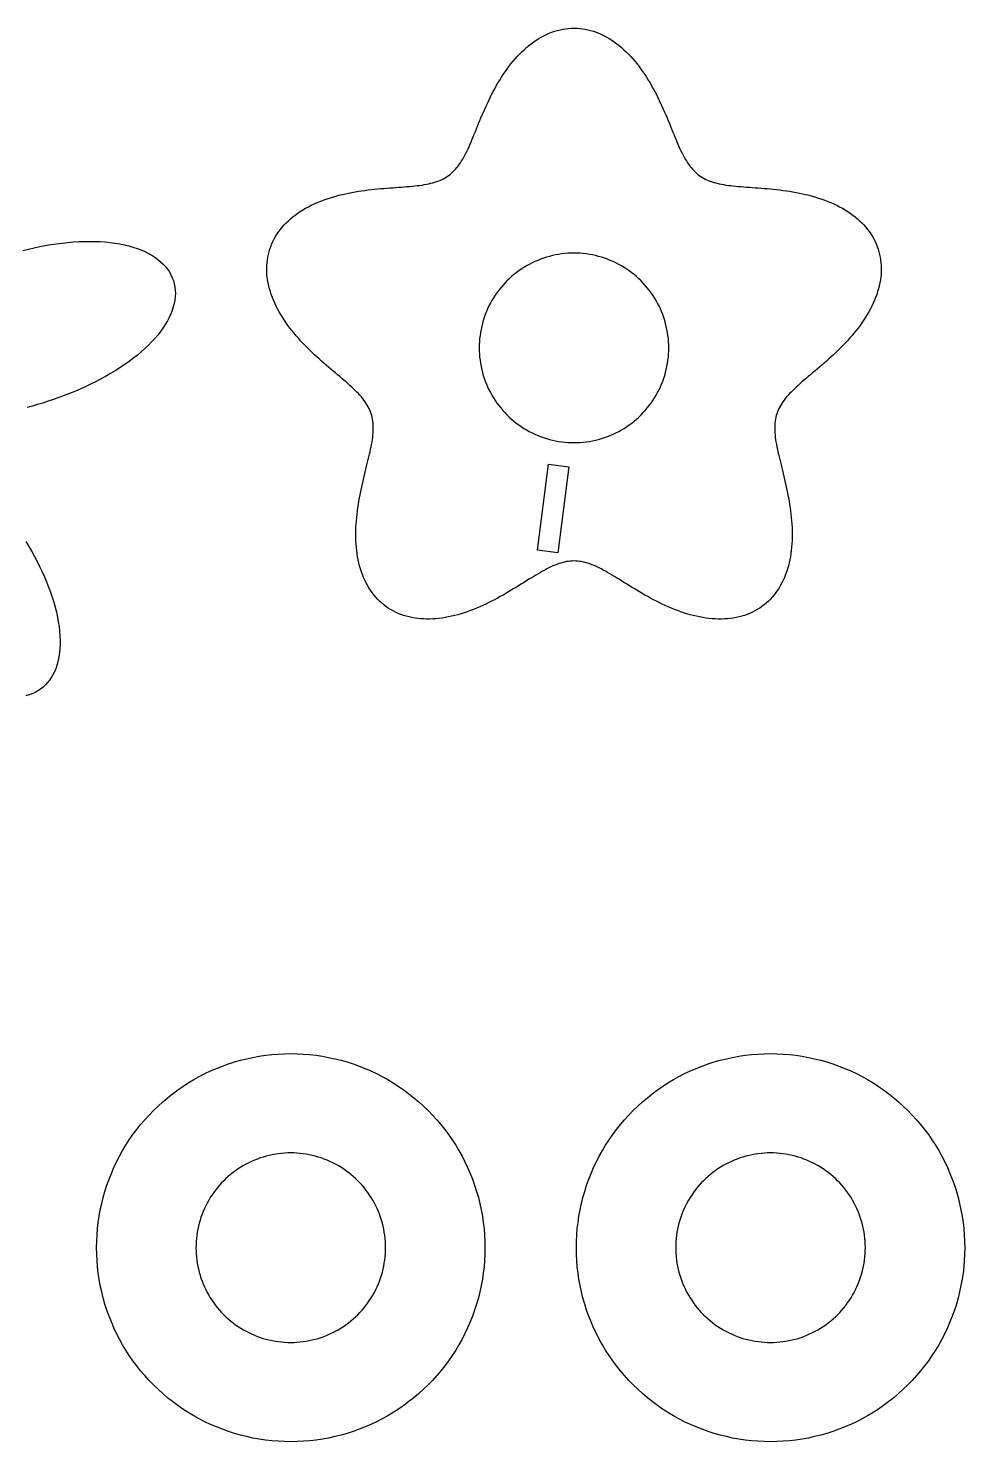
# Model space of a CAD drawing. Header units: millimetres. Extents: x 0 to 479, y 10 to 280.
# Drawn here: x 144 to 185, y 9.6 to 71.5 of the extents above; entities that cross this region are included whole.
import ezdxf

# ---------------------------------------------------------------- set-up
doc = ezdxf.new("R2010")
doc.units = ezdxf.units.MM
doc.layers.add('CUT', color=1, linetype='Continuous')
doc.layers.add('ENGRAVE', color=7, linetype='Continuous')

msp = doc.modelspace()

# ---------------------------------------------------------------- linework, layer by layer
at = {"layer": 'CUT'}
for points in [[(179.462, 57.443), (179.359, 57.343), (179.256, 57.246), (179.152, 57.151), (179.048, 57.057), (178.945, 56.965), (178.842, 56.874), (178.739, 56.785), (178.638, 56.698), (178.537, 56.613), (178.438, 56.529), (178.34, 56.446), (178.243, 56.365), (178.149, 56.285), (178.056, 56.206), (177.965, 56.129), (177.877, 56.052), (177.791, 55.977), (177.707, 55.902), (177.626, 55.828), (177.548, 55.755), (177.473, 55.682), (177.401, 55.61), (177.333, 55.538), (177.267, 55.466), (177.204, 55.395), (177.146, 55.323), (177.09, 55.252), (177.038, 55.18), (176.989, 55.107), (176.945, 55.035), (176.903, 54.961), (176.865, 54.887), (176.831, 54.812), (176.801, 54.736), (176.774, 54.659), (176.75, 54.581), (176.731, 54.502), (176.714, 54.421), (176.701, 54.339), (176.691, 54.256), (176.685, 54.17), (176.682, 54.083), (176.682, 53.994), (176.684, 53.904), (176.69, 53.811), (176.698, 53.717), (176.709, 53.62), (176.723, 53.522), (176.739, 53.421), (176.757, 53.318), (176.777, 53.213), (176.799, 53.105), (176.822, 52.996), (176.848, 52.884), (176.874, 52.77), (176.902, 52.654), (176.931, 52.536), (176.96, 52.416), (176.991, 52.294), (177.021, 52.169), (177.052, 52.043), (177.083, 51.914), (177.114, 51.784), (177.145, 51.652), (177.175, 51.518), (177.205, 51.383), (177.234, 51.246), (177.261, 51.108), (177.288, 50.968), (177.313, 50.828), (177.336, 50.686), (177.357, 50.543), (177.377, 50.4), (177.395, 50.256), (177.41, 50.111), (177.423, 49.966), (177.433, 49.821), (177.441, 49.676), (177.446, 49.531), (177.448, 49.387), (177.447, 49.243), (177.442, 49.099), (177.434, 48.956), (177.423, 48.815), (177.409, 48.674), (177.39, 48.535), (177.369, 48.397), (177.343, 48.261), (177.314, 48.127), (177.28, 47.995), (177.243, 47.865), (177.202, 47.738), (177.158, 47.613), (177.109, 47.491), (177.056, 47.372), (176.999, 47.256), (176.939, 47.143), (176.874, 47.033), (176.806, 46.927), (176.734, 46.824), (176.658, 46.725), (176.578, 46.63), (176.495, 46.539), (176.408, 46.452), (176.317, 46.37), (176.224, 46.291), (176.126, 46.217), (176.026, 46.148), (175.922, 46.083), (175.816, 46.022), (175.706, 45.966), (175.594, 45.915), (175.479, 45.869), (175.362, 45.827), (175.242, 45.79), (175.12, 45.758), (174.995, 45.731), (174.869, 45.708), (174.741, 45.69), (174.611, 45.677), (174.48, 45.668), (174.347, 45.664), (174.214, 45.664), (174.079, 45.669), (173.943, 45.678), (173.806, 45.692), (173.669, 45.71), (173.531, 45.731), (173.394, 45.757), (173.255, 45.786), (173.117, 45.82), (172.979, 45.856), (172.841, 45.897), (172.704, 45.94), (172.567, 45.986), (172.43, 46.036), (172.295, 46.088), (172.16, 46.143), (172.026, 46.2), (171.893, 46.259), (171.762, 46.32), (171.632, 46.383), (171.503, 46.448), (171.375, 46.514), (171.249, 46.581), (171.124, 46.649), (171.001, 46.718), (170.88, 46.788), (170.761, 46.858), (170.643, 46.928), (170.527, 46.998), (170.412, 47.067), (170.3, 47.137), (170.189, 47.205), (170.08, 47.273), (169.973, 47.34), (169.868, 47.405), (169.765, 47.469), (169.663, 47.531), (169.563, 47.592), (169.464, 47.65), (169.368, 47.706), (169.272, 47.76), (169.179, 47.812), (169.086, 47.861), (168.995, 47.907), (168.906, 47.95), (168.817, 47.991), (168.73, 48.028), (168.644, 48.062), (168.558, 48.093), (168.474, 48.12), (168.39, 48.144), (168.307, 48.164), (168.224, 48.18), (168.142, 48.193), (168.06, 48.203), (167.979, 48.208), (167.897, 48.21), (167.816, 48.208), (167.734, 48.203), (167.653, 48.193), (167.57, 48.18), (167.488, 48.164), (167.405, 48.144), (167.321, 48.12), (167.236, 48.093), (167.151, 48.062), (167.065, 48.028), (166.978, 47.991), (166.889, 47.95), (166.799, 47.907), (166.708, 47.861), (166.616, 47.812), (166.522, 47.76), (166.427, 47.706), (166.33, 47.65), (166.232, 47.592), (166.132, 47.531), (166.03, 47.469), (165.927, 47.405), (165.821, 47.34), (165.714, 47.273), (165.605, 47.205), (165.495, 47.137), (165.382, 47.067), (165.268, 46.998), (165.152, 46.928), (165.034, 46.858), (164.915, 46.788), (164.793, 46.718), (164.67, 46.649), (164.546, 46.581), (164.42, 46.514), (164.292, 46.448), (164.163, 46.383), (164.033, 46.32), (163.901, 46.259), (163.769, 46.2), (163.635, 46.143), (163.5, 46.088), (163.364, 46.036), (163.228, 45.986), (163.091, 45.94), (162.954, 45.897), (162.816, 45.856), (162.678, 45.82), (162.539, 45.786), (162.401, 45.757), (162.263, 45.731), (162.126, 45.71), (161.988, 45.692), (161.852, 45.678), (161.716, 45.669), (161.581, 45.664), (161.447, 45.664), (161.315, 45.668), (161.183, 45.677), (161.054, 45.69), (160.926, 45.708), (160.799, 45.731), (160.675, 45.758), (160.553, 45.79), (160.433, 45.827), (160.316, 45.869), (160.201, 45.915), (160.088, 45.966), (159.979, 46.022), (159.872, 46.083), (159.769, 46.148), (159.668, 46.217), (159.571, 46.291), (159.477, 46.37), (159.387, 46.452), (159.3, 46.539), (159.217, 46.63), (159.137, 46.725), (159.061, 46.824), (158.989, 46.927), (158.92, 47.033), (158.856, 47.143), (158.795, 47.256), (158.739, 47.372), (158.686, 47.491), (158.637, 47.613), (158.592, 47.738), (158.551, 47.865), (158.514, 47.995), (158.481, 48.127), (158.452, 48.261), (158.426, 48.397), (158.404, 48.535), (158.386, 48.674), (158.371, 48.815), (158.36, 48.956), (158.353, 49.099), (158.348, 49.243), (158.347, 49.387), (158.349, 49.531), (158.354, 49.676), (158.361, 49.821), (158.372, 49.966), (158.385, 50.111), (158.4, 50.256), (158.418, 50.4), (158.437, 50.543), (158.459, 50.686), (158.482, 50.828), (158.507, 50.968), (158.534, 51.108), (158.561, 51.246), (158.59, 51.383), (158.619, 51.518), (158.65, 51.652), (158.68, 51.784), (158.711, 51.914), (158.742, 52.043), (158.773, 52.169), (158.804, 52.294), (158.834, 52.416), (158.864, 52.536), (158.893, 52.654), (158.921, 52.77), (158.947, 52.884), (158.972, 52.996), (158.996, 53.105), (159.018, 53.213), (159.038, 53.318), (159.056, 53.421), (159.072, 53.522), (159.085, 53.62), (159.096, 53.717), (159.105, 53.811), (159.11, 53.904), (159.113, 53.994), (159.113, 54.083), (159.11, 54.17), (159.103, 54.256), (159.094, 54.339), (159.081, 54.421), (159.064, 54.502), (159.044, 54.581), (159.021, 54.659), (158.994, 54.736), (158.963, 54.812), (158.929, 54.887), (158.891, 54.961), (158.85, 55.035), (158.805, 55.107), (158.757, 55.18), (158.705, 55.252), (158.649, 55.323), (158.59, 55.395), (158.528, 55.466), (158.462, 55.538), (158.393, 55.61), (158.321, 55.682), (158.246, 55.755), (158.168, 55.828), (158.087, 55.902), (158.004, 55.977), (157.918, 56.052), (157.829, 56.129), (157.739, 56.206), (157.646, 56.285), (157.551, 56.365), (157.455, 56.446), (157.357, 56.529), (157.257, 56.613), (157.157, 56.698), (157.055, 56.785), (156.953, 56.874), (156.85, 56.965), (156.746, 57.057), (156.643, 57.151), (156.539, 57.246), (156.436, 57.343), (156.333, 57.443), (156.231, 57.544), (156.129, 57.646), (156.029, 57.751), (155.93, 57.857), (155.833, 57.965), (155.737, 58.074), (155.644, 58.186), (155.552, 58.299), (155.463, 58.413), (155.376, 58.529), (155.293, 58.646), (155.212, 58.765), (155.134, 58.885), (155.06, 59.006), (154.989, 59.128), (154.922, 59.252), (154.859, 59.376), (154.8, 59.501), (154.745, 59.627), (154.694, 59.753), (154.648, 59.88), (154.606, 60.007), (154.569, 60.134), (154.536, 60.262), (154.509, 60.389), (154.487, 60.517), (154.469, 60.644), (154.457, 60.77), (154.45, 60.896), (154.448, 61.022), (154.451, 61.146), (154.46, 61.27), (154.474, 61.393), (154.493, 61.514), (154.518, 61.634), (154.547, 61.753), (154.583, 61.87), (154.623, 61.985), (154.668, 62.099), (154.719, 62.21), (154.775, 62.32), (154.836, 62.427), (154.901, 62.532), (154.972, 62.635), (155.047, 62.735), (155.127, 62.833), (155.212, 62.928), (155.3, 63.021), (155.393, 63.111), (155.49, 63.198), (155.591, 63.282), (155.696, 63.363), (155.805, 63.441), (155.917, 63.517), (156.032, 63.589), (156.151, 63.658), (156.272, 63.725), (156.396, 63.788), (156.523, 63.848), (156.652, 63.906), (156.783, 63.96), (156.917, 64.012), (157.052, 64.06), (157.189, 64.106), (157.327, 64.149), (157.466, 64.189), (157.606, 64.227), (157.748, 64.262), (157.889, 64.294), (158.032, 64.324), (158.174, 64.352), (158.316, 64.377), (158.459, 64.401), (158.601, 64.423), (158.742, 64.442), (158.883, 64.46), (159.023, 64.477), (159.162, 64.492), (159.3, 64.506), (159.436, 64.518), (159.572, 64.53), (159.705, 64.541), (159.837, 64.551), (159.966, 64.56), (160.094, 64.569), (160.22, 64.578), (160.344, 64.587), (160.465, 64.597), (160.584, 64.606), (160.7, 64.616), (160.814, 64.626), (160.926, 64.638), (161.035, 64.65), (161.141, 64.663), (161.244, 64.678), (161.345, 64.694), (161.443, 64.712), (161.538, 64.731), (161.631, 64.752), (161.72, 64.776), (161.808, 64.801), (161.892, 64.829), (161.974, 64.859), (162.053, 64.891), (162.129, 64.926), (162.203, 64.964), (162.275, 65.005), (162.344, 65.048), (162.411, 65.094), (162.476, 65.144), (162.539, 65.196), (162.6, 65.252), (162.658, 65.311), (162.715, 65.373), (162.771, 65.438), (162.825, 65.506), (162.877, 65.578), (162.928, 65.653), (162.978, 65.731), (163.027, 65.813), (163.074, 65.897), (163.121, 65.985), (163.168, 66.076), (163.214, 66.17), (163.259, 66.266), (163.305, 66.366), (163.35, 66.469), (163.395, 66.574), (163.441, 66.681), (163.486, 66.792), (163.532, 66.904), (163.579, 67.019), (163.627, 67.136), (163.675, 67.255), (163.724, 67.375), (163.774, 67.497), (163.826, 67.621), (163.879, 67.746), (163.933, 67.871), (163.988, 67.998), (164.046, 68.126), (164.105, 68.254), (164.165, 68.382), (164.228, 68.511), (164.292, 68.639), (164.359, 68.767), (164.427, 68.895), (164.497, 69.022), (164.57, 69.148), (164.645, 69.273), (164.721, 69.396), (164.801, 69.518), (164.882, 69.638), (164.965, 69.756), (165.051, 69.872), (165.139, 69.986), (165.229, 70.096), (165.321, 70.205), (165.416, 70.31), (165.512, 70.411), (165.611, 70.51), (165.712, 70.605), (165.814, 70.696), (165.919, 70.783), (166.025, 70.867), (166.133, 70.946), (166.243, 71.02), (166.354, 71.09), (166.467, 71.156), (166.581, 71.217), (166.696, 71.272), (166.813, 71.323), (166.931, 71.369), (167.049, 71.41), (167.169, 71.445), (167.289, 71.475), (167.41, 71.5), (167.531, 71.519), (167.653, 71.533), (167.775, 71.541), (167.897, 71.544), (168.019, 71.541), (168.142, 71.533), (168.263, 71.519), (168.385, 71.5), (168.506, 71.475), (168.626, 71.445), (168.745, 71.41), (168.864, 71.369), (168.982, 71.323), (169.098, 71.272), (169.214, 71.217), (169.328, 71.156), (169.441, 71.09), (169.552, 71.02), (169.662, 70.946), (169.77, 70.867), (169.876, 70.783), (169.981, 70.696), (170.083, 70.605), (170.184, 70.51), (170.282, 70.411), (170.379, 70.31), (170.473, 70.205), (170.566, 70.096), (170.656, 69.986), (170.744, 69.872), (170.829, 69.756), (170.913, 69.638), (170.994, 69.518), (171.073, 69.396), (171.15, 69.273), (171.225, 69.148), (171.297, 69.022), (171.368, 68.895), (171.436, 68.767), (171.503, 68.639), (171.567, 68.511), (171.629, 68.382), (171.69, 68.254), (171.749, 68.126), (171.806, 67.998), (171.862, 67.871), (171.916, 67.746), (171.969, 67.621), (172.02, 67.497), (172.071, 67.375), (172.12, 67.255), (172.168, 67.136), (172.216, 67.019), (172.262, 66.904), (172.308, 66.792), (172.354, 66.681), (172.4, 66.574), (172.445, 66.469), (172.49, 66.366), (172.535, 66.266), (172.581, 66.17), (172.627, 66.076), (172.673, 65.985), (172.72, 65.897), (172.768, 65.813), (172.817, 65.731), (172.867, 65.653), (172.918, 65.578), (172.97, 65.506), (173.024, 65.438), (173.079, 65.373), (173.136, 65.311), (173.195, 65.252), (173.256, 65.196), (173.319, 65.144), (173.383, 65.094), (173.45, 65.048), (173.52, 65.005), (173.591, 64.964), (173.665, 64.926), (173.742, 64.891), (173.821, 64.859), (173.903, 64.829), (173.987, 64.801), (174.074, 64.776), (174.164, 64.752), (174.256, 64.731), (174.352, 64.712), (174.45, 64.694), (174.55, 64.678), (174.654, 64.663), (174.76, 64.65), (174.869, 64.638), (174.98, 64.626), (175.094, 64.616), (175.211, 64.606), (175.33, 64.597), (175.451, 64.587), (175.575, 64.578), (175.7, 64.569), (175.828, 64.56), (175.958, 64.551), (176.09, 64.541), (176.223, 64.53), (176.358, 64.518), (176.495, 64.506), (176.633, 64.492), (176.772, 64.477), (176.912, 64.46), (177.052, 64.442), (177.194, 64.423), (177.336, 64.401), (177.478, 64.377), (177.621, 64.352), (177.763, 64.324), (177.905, 64.294), (178.047, 64.262), (178.188, 64.227), (178.329, 64.189), (178.468, 64.149), (178.606, 64.106), (178.743, 64.06), (178.878, 64.012), (179.011, 63.96), (179.143, 63.906), (179.272, 63.848), (179.399, 63.788), (179.523, 63.725), (179.644, 63.658), (179.763, 63.589), (179.878, 63.517), (179.99, 63.441), (180.098, 63.363), (180.203, 63.282), (180.304, 63.198), (180.401, 63.111), (180.494, 63.021), (180.583, 62.928), (180.668, 62.833), (180.747, 62.735), (180.823, 62.635), (180.893, 62.532), (180.959, 62.427), (181.02, 62.32), (181.076, 62.21), (181.126, 62.099), (181.172, 61.985), (181.212, 61.87), (181.247, 61.753), (181.277, 61.634), (181.302, 61.514), (181.321, 61.393), (181.335, 61.27), (181.344, 61.146), (181.347, 61.022), (181.345, 60.896), (181.338, 60.77), (181.326, 60.644), (181.308, 60.517), (181.286, 60.389), (181.258, 60.262), (181.226, 60.134), (181.189, 60.007), (181.147, 59.88), (181.101, 59.753), (181.05, 59.627), (180.995, 59.501), (180.936, 59.376), (180.872, 59.252), (180.805, 59.128), (180.735, 59.006), (180.66, 58.885), (180.583, 58.765), (180.502, 58.646), (180.418, 58.529), (180.332, 58.413), (180.243, 58.299), (180.151, 58.186), (180.057, 58.074), (179.962, 57.965), (179.864, 57.857), (179.766, 57.751), (179.665, 57.646), (179.564, 57.544), (179.462, 57.443)], [(172.045, 57.679), (172.038, 57.815), (172.027, 57.95), (172.012, 58.085), (171.992, 58.22), (171.968, 58.353), (171.939, 58.486), (171.906, 58.618), (171.869, 58.748), (171.827, 58.877), (171.781, 59.005), (171.731, 59.132), (171.677, 59.256), (171.619, 59.379), (171.557, 59.5), (171.491, 59.619), (171.422, 59.735), (171.348, 59.849), (171.271, 59.961), (171.19, 60.07), (171.105, 60.176), (171.017, 60.28), (170.926, 60.38), (170.832, 60.478), (170.734, 60.572), (170.634, 60.664), (170.53, 60.752), (170.424, 60.836), (170.315, 60.917), (170.203, 60.994), (170.089, 61.068), (169.972, 61.138), (169.854, 61.203), (169.733, 61.266), (169.61, 61.324), (169.485, 61.378), (169.359, 61.428), (169.231, 61.473), (169.102, 61.515), (168.971, 61.552), (168.84, 61.585), (168.707, 61.614), (168.573, 61.638), (168.439, 61.658), (168.304, 61.674), (168.169, 61.685), (168.033, 61.691), (167.897, 61.694), (167.762, 61.691), (167.626, 61.685), (167.491, 61.674), (167.356, 61.658), (167.221, 61.638), (167.088, 61.614), (166.955, 61.585), (166.823, 61.552), (166.693, 61.515), (166.563, 61.473), (166.436, 61.428), (166.309, 61.378), (166.185, 61.324), (166.062, 61.266), (165.941, 61.203), (165.822, 61.138), (165.706, 61.068), (165.592, 60.994), (165.48, 60.917), (165.371, 60.836), (165.265, 60.752), (165.161, 60.664), (165.06, 60.572), (164.963, 60.478), (164.868, 60.38), (164.777, 60.28), (164.689, 60.176), (164.605, 60.07), (164.524, 59.961), (164.447, 59.849), (164.373, 59.735), (164.303, 59.619), (164.237, 59.5), (164.175, 59.379), (164.117, 59.256), (164.063, 59.132), (164.013, 59.005), (163.968, 58.877), (163.926, 58.748), (163.889, 58.618), (163.856, 58.486), (163.827, 58.353), (163.803, 58.22), (163.783, 58.085), (163.767, 57.95), (163.756, 57.815), (163.75, 57.679), (163.747, 57.544), (163.75, 57.408), (163.756, 57.272), (163.767, 57.137), (163.783, 57.002), (163.803, 56.868), (163.827, 56.734), (163.856, 56.601), (163.889, 56.469), (163.926, 56.339), (163.968, 56.21), (164.013, 56.082), (164.063, 55.955), (164.117, 55.831), (164.175, 55.708), (164.237, 55.587), (164.303, 55.469), (164.373, 55.352), (164.447, 55.238), (164.524, 55.126), (164.605, 55.017), (164.689, 54.911), (164.777, 54.807), (164.868, 54.707), (164.963, 54.609), (165.06, 54.515), (165.161, 54.423), (165.265, 54.336), (165.371, 54.251), (165.48, 54.17), (165.592, 54.093), (165.706, 54.019), (165.822, 53.95), (165.941, 53.884), (166.062, 53.822), (166.185, 53.763), (166.309, 53.709), (166.436, 53.66), (166.563, 53.614), (166.693, 53.572), (166.823, 53.535), (166.955, 53.502), (167.088, 53.473), (167.221, 53.449), (167.356, 53.429), (167.491, 53.414), (167.626, 53.402), (167.762, 53.396), (167.897, 53.394), (168.033, 53.396), (168.169, 53.402), (168.304, 53.414), (168.439, 53.429), (168.573, 53.449), (168.707, 53.473), (168.84, 53.502), (168.971, 53.535), (169.102, 53.572), (169.231, 53.614), (169.359, 53.66), (169.485, 53.709), (169.61, 53.763), (169.733, 53.822), (169.854, 53.884), (169.972, 53.95), (170.089, 54.019), (170.203, 54.093), (170.315, 54.17), (170.424, 54.251), (170.53, 54.336), (170.634, 54.423), (170.734, 54.515), (170.832, 54.609), (170.926, 54.707), (171.017, 54.807), (171.105, 54.911), (171.19, 55.017), (171.271, 55.126), (171.348, 55.238), (171.422, 55.352), (171.491, 55.469), (171.557, 55.587), (171.619, 55.708), (171.677, 55.831), (171.731, 55.955), (171.781, 56.082), (171.827, 56.21), (171.869, 56.339), (171.906, 56.469), (171.939, 56.601), (171.968, 56.734), (171.992, 56.868), (172.012, 57.002), (172.027, 57.137), (172.038, 57.272), (172.045, 57.408), (172.047, 57.544), (172.045, 57.679)], [(163.995, 17.851), (163.982, 17.573), (163.959, 17.296), (163.927, 17.019), (163.886, 16.744), (163.837, 16.471), (163.778, 16.199), (163.71, 15.929), (163.634, 15.662), (163.549, 15.397), (163.455, 15.135), (163.353, 14.876), (163.242, 14.621), (163.123, 14.37), (162.996, 14.122), (162.861, 13.879), (162.718, 13.64), (162.567, 13.407), (162.409, 13.178), (162.244, 12.954), (162.071, 12.737), (161.891, 12.525), (161.704, 12.318), (161.51, 12.119), (161.311, 11.925), (161.104, 11.738), (160.892, 11.558), (160.674, 11.385), (160.451, 11.22), (160.222, 11.061), (159.989, 10.911), (159.75, 10.768), (159.507, 10.633), (159.259, 10.506), (159.008, 10.387), (158.753, 10.276), (158.494, 10.174), (158.232, 10.08), (157.967, 9.995), (157.7, 9.919), (157.43, 9.851), (157.158, 9.792), (156.885, 9.742), (156.609, 9.702), (156.333, 9.67), (156.056, 9.647), (155.778, 9.634), (155.5, 9.629), (155.222, 9.634), (154.944, 9.647), (154.667, 9.67), (154.391, 9.702), (154.115, 9.742), (153.842, 9.792), (153.57, 9.851), (153.3, 9.919), (153.033, 9.995), (152.768, 10.08), (152.506, 10.174), (152.247, 10.276), (151.992, 10.387), (151.741, 10.506), (151.493, 10.633), (151.25, 10.768), (151.011, 10.911), (150.778, 11.061), (150.549, 11.22), (150.326, 11.385), (150.108, 11.558), (149.896, 11.738), (149.689, 11.925), (149.49, 12.119), (149.296, 12.318), (149.109, 12.525), (148.929, 12.737), (148.756, 12.954), (148.591, 13.178), (148.433, 13.407), (148.282, 13.64), (148.139, 13.879), (148.004, 14.122), (147.877, 14.37), (147.758, 14.621), (147.647, 14.876), (147.545, 15.135), (147.451, 15.397), (147.366, 15.662), (147.29, 15.929), (147.222, 16.199), (147.163, 16.471), (147.114, 16.744), (147.073, 17.019), (147.041, 17.296), (147.018, 17.573), (147.005, 17.851), (147, 18.129), (147.005, 18.407), (147.018, 18.685), (147.041, 18.962), (147.073, 19.238), (147.114, 19.514), (147.163, 19.787), (147.222, 20.059), (147.29, 20.329), (147.366, 20.596), (147.451, 20.861), (147.545, 21.123), (147.647, 21.382), (147.758, 21.637), (147.877, 21.888), (148.004, 22.136), (148.139, 22.379), (148.282, 22.618), (148.433, 22.851), (148.591, 23.08), (148.756, 23.303), (148.929, 23.521), (149.109, 23.733), (149.296, 23.939), (149.49, 24.139), (149.689, 24.333), (149.896, 24.52), (150.108, 24.7), (150.326, 24.872), (150.549, 25.038), (150.778, 25.196), (151.011, 25.347), (151.25, 25.49), (151.493, 25.625), (151.741, 25.752), (151.992, 25.871), (152.247, 25.982), (152.506, 26.084), (152.768, 26.178), (153.033, 26.263), (153.3, 26.339), (153.57, 26.407), (153.842, 26.466), (154.115, 26.515), (154.391, 26.556), (154.667, 26.588), (154.944, 26.611), (155.222, 26.624), (155.5, 26.629), (155.778, 26.624), (156.056, 26.611), (156.333, 26.588), (156.609, 26.556), (156.885, 26.515), (157.158, 26.466), (157.43, 26.407), (157.7, 26.339), (157.967, 26.263), (158.232, 26.178), (158.494, 26.084), (158.753, 25.982), (159.008, 25.871), (159.259, 25.752), (159.507, 25.625), (159.75, 25.49), (159.989, 25.347), (160.222, 25.196), (160.451, 25.038), (160.674, 24.872), (160.892, 24.7), (161.104, 24.52), (161.311, 24.333), (161.51, 24.139), (161.704, 23.939), (161.891, 23.733), (162.071, 23.521), (162.244, 23.303), (162.409, 23.08), (162.567, 22.851), (162.718, 22.618), (162.861, 22.379), (162.996, 22.136), (163.123, 21.888), (163.242, 21.637), (163.353, 21.382), (163.455, 21.123), (163.549, 20.861), (163.634, 20.596), (163.71, 20.329), (163.778, 20.059), (163.837, 19.787), (163.886, 19.514), (163.927, 19.238), (163.959, 18.962), (163.982, 18.685), (163.995, 18.407), (164, 18.129), (163.995, 17.851)], [(184.995, 17.851), (184.982, 17.573), (184.959, 17.296), (184.927, 17.019), (184.886, 16.744), (184.837, 16.471), (184.778, 16.199), (184.71, 15.929), (184.634, 15.662), (184.549, 15.397), (184.455, 15.135), (184.353, 14.876), (184.242, 14.621), (184.123, 14.37), (183.996, 14.122), (183.861, 13.879), (183.718, 13.64), (183.567, 13.407), (183.409, 13.178), (183.244, 12.954), (183.071, 12.737), (182.891, 12.525), (182.704, 12.318), (182.51, 12.119), (182.311, 11.925), (182.104, 11.738), (181.892, 11.558), (181.674, 11.385), (181.451, 11.22), (181.222, 11.061), (180.989, 10.911), (180.75, 10.768), (180.507, 10.633), (180.259, 10.506), (180.008, 10.387), (179.753, 10.276), (179.494, 10.174), (179.232, 10.08), (178.967, 9.995), (178.7, 9.919), (178.43, 9.851), (178.158, 9.792), (177.885, 9.742), (177.609, 9.702), (177.333, 9.67), (177.056, 9.647), (176.778, 9.634), (176.5, 9.629), (176.222, 9.634), (175.944, 9.647), (175.667, 9.67), (175.391, 9.702), (175.115, 9.742), (174.842, 9.792), (174.57, 9.851), (174.3, 9.919), (174.033, 9.995), (173.768, 10.08), (173.506, 10.174), (173.247, 10.276), (172.992, 10.387), (172.741, 10.506), (172.493, 10.633), (172.25, 10.768), (172.011, 10.911), (171.778, 11.061), (171.549, 11.22), (171.326, 11.385), (171.108, 11.558), (170.896, 11.738), (170.689, 11.925), (170.49, 12.119), (170.296, 12.318), (170.109, 12.525), (169.929, 12.737), (169.756, 12.954), (169.591, 13.178), (169.433, 13.407), (169.282, 13.64), (169.139, 13.879), (169.004, 14.122), (168.877, 14.37), (168.758, 14.621), (168.647, 14.876), (168.545, 15.135), (168.451, 15.397), (168.366, 15.662), (168.29, 15.929), (168.222, 16.199), (168.163, 16.471), (168.114, 16.744), (168.073, 17.019), (168.041, 17.296), (168.018, 17.573), (168.005, 17.851), (168, 18.129), (168.005, 18.407), (168.018, 18.685), (168.041, 18.962), (168.073, 19.238), (168.114, 19.514), (168.163, 19.787), (168.222, 20.059), (168.29, 20.329), (168.366, 20.596), (168.451, 20.861), (168.545, 21.123), (168.647, 21.382), (168.758, 21.637), (168.877, 21.888), (169.004, 22.136), (169.139, 22.379), (169.282, 22.618), (169.433, 22.851), (169.591, 23.08), (169.756, 23.303), (169.929, 23.521), (170.109, 23.733), (170.296, 23.939), (170.49, 24.139), (170.689, 24.333), (170.896, 24.52), (171.108, 24.7), (171.326, 24.872), (171.549, 25.038), (171.778, 25.196), (172.011, 25.347), (172.25, 25.49), (172.493, 25.625), (172.741, 25.752), (172.992, 25.871), (173.247, 25.982), (173.506, 26.084), (173.768, 26.178), (174.033, 26.263), (174.3, 26.339), (174.57, 26.407), (174.842, 26.466), (175.115, 26.515), (175.391, 26.556), (175.667, 26.588), (175.944, 26.611), (176.222, 26.624), (176.5, 26.629), (176.778, 26.624), (177.056, 26.611), (177.333, 26.588), (177.609, 26.556), (177.885, 26.515), (178.158, 26.466), (178.43, 26.407), (178.7, 26.339), (178.967, 26.263), (179.232, 26.178), (179.494, 26.084), (179.753, 25.982), (180.008, 25.871), (180.259, 25.752), (180.507, 25.625), (180.75, 25.49), (180.989, 25.347), (181.222, 25.196), (181.451, 25.038), (181.674, 24.872), (181.892, 24.7), (182.104, 24.52), (182.311, 24.333), (182.51, 24.139), (182.704, 23.939), (182.891, 23.733), (183.071, 23.521), (183.244, 23.303), (183.409, 23.08), (183.567, 22.851), (183.718, 22.618), (183.861, 22.379), (183.996, 22.136), (184.123, 21.888), (184.242, 21.637), (184.353, 21.382), (184.455, 21.123), (184.549, 20.861), (184.634, 20.596), (184.71, 20.329), (184.778, 20.059), (184.837, 19.787), (184.886, 19.514), (184.927, 19.238), (184.959, 18.962), (184.982, 18.685), (184.995, 18.407), (185, 18.129), (184.995, 17.851)], [(159.648, 18.265), (159.641, 18.4), (159.63, 18.536), (159.614, 18.671), (159.595, 18.805), (159.57, 18.939), (159.542, 19.071), (159.509, 19.203), (159.471, 19.334), (159.43, 19.463), (159.384, 19.591), (159.334, 19.717), (159.28, 19.842), (159.222, 19.964), (159.16, 20.085), (159.094, 20.204), (159.024, 20.32), (158.951, 20.435), (158.873, 20.546), (158.792, 20.655), (158.708, 20.762), (158.62, 20.865), (158.529, 20.966), (158.434, 21.063), (158.337, 21.158), (158.236, 21.249), (158.133, 21.337), (158.026, 21.421), (157.917, 21.502), (157.806, 21.58), (157.691, 21.653), (157.575, 21.723), (157.456, 21.789), (157.335, 21.851), (157.213, 21.909), (157.088, 21.963), (156.962, 22.013), (156.834, 22.059), (156.705, 22.1), (156.574, 22.138), (156.442, 22.171), (156.31, 22.199), (156.176, 22.224), (156.042, 22.243), (155.907, 22.259), (155.771, 22.27), (155.636, 22.277), (155.5, 22.279), (155.364, 22.277), (155.229, 22.27), (155.093, 22.259), (154.958, 22.243), (154.824, 22.224), (154.69, 22.199), (154.558, 22.171), (154.426, 22.138), (154.295, 22.1), (154.166, 22.059), (154.038, 22.013), (153.912, 21.963), (153.787, 21.909), (153.665, 21.851), (153.544, 21.789), (153.425, 21.723), (153.309, 21.653), (153.194, 21.58), (153.083, 21.502), (152.974, 21.421), (152.867, 21.337), (152.764, 21.249), (152.663, 21.158), (152.566, 21.063), (152.471, 20.966), (152.38, 20.865), (152.292, 20.762), (152.208, 20.655), (152.127, 20.546), (152.049, 20.435), (151.976, 20.32), (151.906, 20.204), (151.84, 20.085), (151.778, 19.964), (151.72, 19.842), (151.666, 19.717), (151.616, 19.591), (151.57, 19.463), (151.529, 19.334), (151.491, 19.203), (151.458, 19.071), (151.43, 18.939), (151.405, 18.805), (151.386, 18.671), (151.37, 18.536), (151.359, 18.4), (151.352, 18.265), (151.35, 18.129), (151.352, 17.993), (151.359, 17.858), (151.37, 17.722), (151.386, 17.587), (151.405, 17.453), (151.43, 17.319), (151.458, 17.187), (151.491, 17.055), (151.529, 16.924), (151.57, 16.795), (151.616, 16.667), (151.666, 16.541), (151.72, 16.416), (151.778, 16.293), (151.84, 16.173), (151.906, 16.054), (151.976, 15.937), (152.049, 15.823), (152.127, 15.712), (152.208, 15.603), (152.292, 15.496), (152.38, 15.393), (152.471, 15.292), (152.566, 15.194), (152.663, 15.1), (152.764, 15.009), (152.867, 14.921), (152.974, 14.837), (153.083, 14.756), (153.194, 14.678), (153.309, 14.605), (153.425, 14.535), (153.544, 14.469), (153.665, 14.407), (153.787, 14.349), (153.912, 14.295), (154.038, 14.245), (154.166, 14.199), (154.295, 14.158), (154.426, 14.12), (154.558, 14.087), (154.69, 14.059), (154.824, 14.034), (154.958, 14.014), (155.093, 13.999), (155.229, 13.988), (155.364, 13.981), (155.5, 13.979), (155.636, 13.981), (155.771, 13.988), (155.907, 13.999), (156.042, 14.014), (156.176, 14.034), (156.31, 14.059), (156.442, 14.087), (156.574, 14.12), (156.705, 14.158), (156.834, 14.199), (156.962, 14.245), (157.088, 14.295), (157.213, 14.349), (157.335, 14.407), (157.456, 14.469), (157.575, 14.535), (157.691, 14.605), (157.806, 14.678), (157.917, 14.756), (158.026, 14.837), (158.133, 14.921), (158.236, 15.009), (158.337, 15.1), (158.434, 15.194), (158.529, 15.292), (158.62, 15.393), (158.708, 15.496), (158.792, 15.603), (158.873, 15.712), (158.951, 15.823), (159.024, 15.937), (159.094, 16.054), (159.16, 16.173), (159.222, 16.293), (159.28, 16.416), (159.334, 16.541), (159.384, 16.667), (159.43, 16.795), (159.471, 16.924), (159.509, 17.055), (159.542, 17.187), (159.57, 17.319), (159.595, 17.453), (159.614, 17.587), (159.63, 17.722), (159.641, 17.858), (159.648, 17.993), (159.65, 18.129), (159.648, 18.265)], [(180.648, 18.265), (180.641, 18.4), (180.63, 18.536), (180.614, 18.671), (180.595, 18.805), (180.57, 18.939), (180.542, 19.071), (180.509, 19.203), (180.471, 19.334), (180.43, 19.463), (180.384, 19.591), (180.334, 19.717), (180.28, 19.842), (180.222, 19.964), (180.16, 20.085), (180.094, 20.204), (180.024, 20.32), (179.951, 20.435), (179.873, 20.546), (179.792, 20.655), (179.708, 20.762), (179.62, 20.865), (179.529, 20.966), (179.434, 21.063), (179.337, 21.158), (179.236, 21.249), (179.133, 21.337), (179.026, 21.421), (178.917, 21.502), (178.806, 21.58), (178.691, 21.653), (178.575, 21.723), (178.456, 21.789), (178.335, 21.851), (178.213, 21.909), (178.088, 21.963), (177.962, 22.013), (177.834, 22.059), (177.705, 22.1), (177.574, 22.138), (177.442, 22.171), (177.31, 22.199), (177.176, 22.224), (177.042, 22.243), (176.907, 22.259), (176.771, 22.27), (176.636, 22.277), (176.5, 22.279), (176.364, 22.277), (176.229, 22.27), (176.093, 22.259), (175.958, 22.243), (175.824, 22.224), (175.69, 22.199), (175.558, 22.171), (175.426, 22.138), (175.295, 22.1), (175.166, 22.059), (175.038, 22.013), (174.912, 21.963), (174.787, 21.909), (174.665, 21.851), (174.544, 21.789), (174.425, 21.723), (174.309, 21.653), (174.194, 21.58), (174.083, 21.502), (173.974, 21.421), (173.867, 21.337), (173.764, 21.249), (173.663, 21.158), (173.566, 21.063), (173.471, 20.966), (173.38, 20.865), (173.292, 20.762), (173.208, 20.655), (173.127, 20.546), (173.049, 20.435), (172.976, 20.32), (172.906, 20.204), (172.84, 20.085), (172.778, 19.964), (172.72, 19.842), (172.666, 19.717), (172.616, 19.591), (172.57, 19.463), (172.529, 19.334), (172.491, 19.203), (172.458, 19.071), (172.43, 18.939), (172.405, 18.805), (172.386, 18.671), (172.37, 18.536), (172.359, 18.4), (172.352, 18.265), (172.35, 18.129), (172.352, 17.993), (172.359, 17.858), (172.37, 17.722), (172.386, 17.587), (172.405, 17.453), (172.43, 17.319), (172.458, 17.187), (172.491, 17.055), (172.529, 16.924), (172.57, 16.795), (172.616, 16.667), (172.666, 16.541), (172.72, 16.416), (172.778, 16.293), (172.84, 16.173), (172.906, 16.054), (172.976, 15.937), (173.049, 15.823), (173.127, 15.712), (173.208, 15.603), (173.292, 15.496), (173.38, 15.393), (173.471, 15.292), (173.566, 15.194), (173.663, 15.1), (173.764, 15.009), (173.867, 14.921), (173.974, 14.837), (174.083, 14.756), (174.194, 14.678), (174.309, 14.605), (174.425, 14.535), (174.544, 14.469), (174.665, 14.407), (174.787, 14.349), (174.912, 14.295), (175.038, 14.245), (175.166, 14.199), (175.295, 14.158), (175.426, 14.12), (175.558, 14.087), (175.69, 14.059), (175.824, 14.034), (175.958, 14.014), (176.093, 13.999), (176.229, 13.988), (176.364, 13.981), (176.5, 13.979), (176.636, 13.981), (176.771, 13.988), (176.907, 13.999), (177.042, 14.014), (177.176, 14.034), (177.31, 14.059), (177.442, 14.087), (177.574, 14.12), (177.705, 14.158), (177.834, 14.199), (177.962, 14.245), (178.088, 14.295), (178.213, 14.349), (178.335, 14.407), (178.456, 14.469), (178.575, 14.535), (178.691, 14.605), (178.806, 14.678), (178.917, 14.756), (179.026, 14.837), (179.133, 14.921), (179.236, 15.009), (179.337, 15.1), (179.434, 15.194), (179.529, 15.292), (179.62, 15.393), (179.708, 15.496), (179.792, 15.603), (179.873, 15.712), (179.951, 15.823), (180.024, 15.937), (180.094, 16.054), (180.16, 16.173), (180.222, 16.293), (180.28, 16.416), (180.334, 16.541), (180.384, 16.667), (180.43, 16.795), (180.471, 16.924), (180.509, 17.055), (180.542, 17.187), (180.57, 17.319), (180.595, 17.453), (180.614, 17.587), (180.63, 17.722), (180.641, 17.858), (180.648, 17.993), (180.65, 18.129), (180.648, 18.265)]]:
    msp.add_lwpolyline(points, close=True, dxfattribs=at)
for points in [[(143.775, 61.813), (144.019, 61.873), (144.264, 61.928), (144.51, 61.979), (144.756, 62.026), (145.003, 62.068), (145.249, 62.105), (145.494, 62.136), (145.738, 62.163), (145.981, 62.183), (146.221, 62.198), (146.458, 62.207), (146.693, 62.21), (146.923, 62.207), (147.15, 62.198), (147.373, 62.182), (147.591, 62.161), (147.803, 62.133), (148.01, 62.098), (148.211, 62.057), (148.405, 62.01), (148.592, 61.957), (148.772, 61.898), (148.945, 61.832), (149.11, 61.761), (149.266, 61.683), (149.414, 61.6), (149.553, 61.511), (149.682, 61.417), (149.803, 61.317), (149.913, 61.212), (150.014, 61.103), (150.104, 60.988), (150.185, 60.869), (150.255, 60.746), (150.314, 60.619), (150.362, 60.488), (150.4, 60.353), (150.427, 60.216), (150.443, 60.075), (150.448, 59.931), (150.442, 59.786), (150.425, 59.638), (150.397, 59.488), (150.358, 59.336), (150.309, 59.184), (150.249, 59.03), (150.178, 58.876), (150.097, 58.722), (150.006, 58.567), (149.905, 58.412), (149.794, 58.258), (149.674, 58.105), (149.544, 57.953), (149.406, 57.802), (149.259, 57.653), (149.103, 57.505), (148.94, 57.36), (148.769, 57.216), (148.591, 57.075), (148.406, 56.937), (148.214, 56.802), (148.017, 56.67), (147.814, 56.541), (147.606, 56.415), (147.393, 56.293), (147.176, 56.174), (146.955, 56.059), (146.731, 55.948), (146.504, 55.841), (146.275, 55.738), (146.044, 55.639), (145.812, 55.544), (145.579, 55.452), (145.579, 55.452), (145.346, 55.365), (145.113, 55.283), (144.88, 55.204), (144.649, 55.129), (144.419, 55.058), (144.192, 54.99), (143.967, 54.927)], [(143.907, 49.06), (144.036, 48.844), (144.16, 48.626), (144.281, 48.406), (144.397, 48.185), (144.508, 47.962), (144.614, 47.739), (144.714, 47.515), (144.809, 47.291), (144.897, 47.067), (144.979, 46.844), (145.054, 46.622), (145.123, 46.401), (145.184, 46.183), (145.238, 45.966), (145.285, 45.752), (145.323, 45.542), (145.355, 45.334), (145.378, 45.131), (145.393, 44.932), (145.401, 44.737), (145.4, 44.547), (145.391, 44.363), (145.374, 44.184), (145.348, 44.012), (145.315, 43.845), (145.273, 43.686), (145.223, 43.533), (145.166, 43.388), (145.1, 43.25), (145.027, 43.121), (144.946, 42.999), (144.858, 42.886), (144.762, 42.782), (144.66, 42.686), (144.55, 42.599), (144.434, 42.522), (144.311, 42.454), (144.182, 42.395), (144.047, 42.346), (143.907, 42.307)]]:
    msp.add_lwpolyline(points, dxfattribs=at)
at = {"layer": 'ENGRAVE'}
msp.add_lwpolyline([(167.187, 48.56), (166.294, 48.676), (166.783, 52.444), (167.675, 52.329), (167.187, 48.56)], close=True, dxfattribs=at)

doc.saveas('drawing.dxf')
